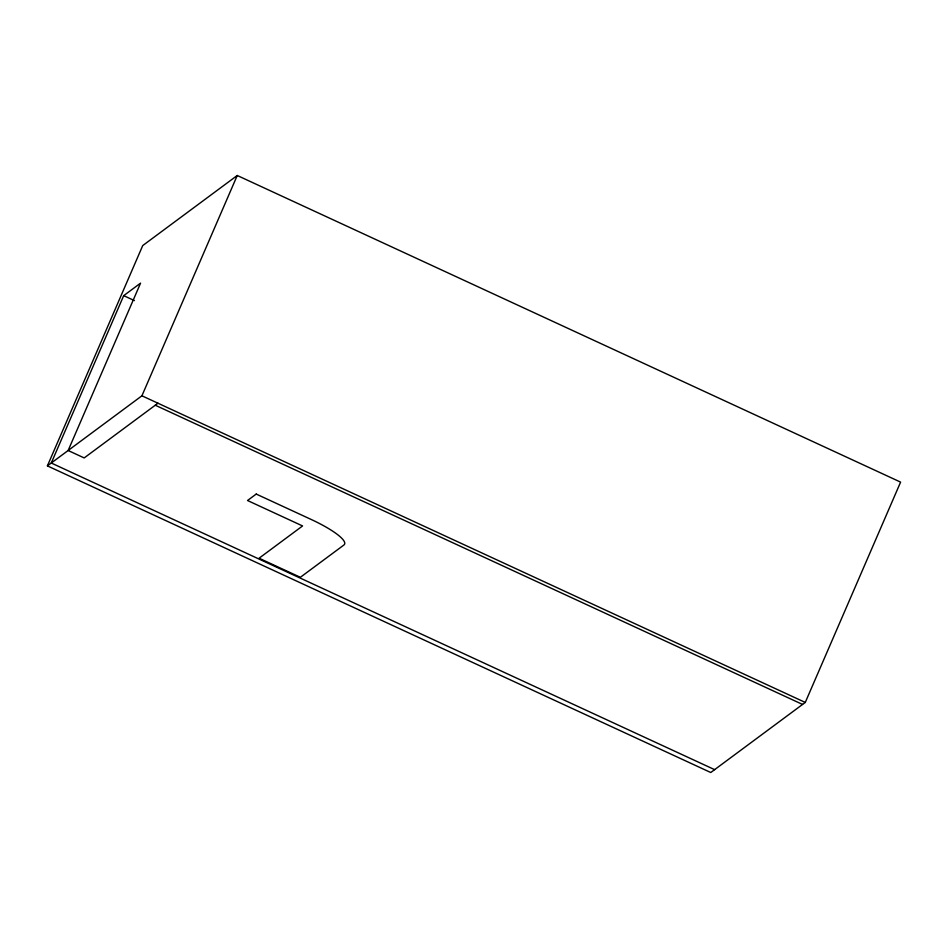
<?xml version="1.0" encoding="UTF-8"?>
<svg xmlns="http://www.w3.org/2000/svg" width="948" height="948" viewBox="0 0 948 948"><rect width="100%" height="100%" fill="white"/><g stroke="black" fill="none" stroke-linecap="round" stroke-linejoin="round"><path stroke-width="1.42" d="M47.4 465.883L142.733 245.568L237.249 175.487L900.6 482.117L805.267 702.432L710.751 772.513L47.4 465.883L141.916 395.802L237.249 175.487M157.972 403.22L84.194 457.931L68.138 450.513L140.565 283.132L123.702 295.646L51.275 463.015L714.626 769.646M123.702 295.646L134.403 300.587M141.916 395.802L805.267 702.432M155.271 405.223L802.553 704.435M256.221 494.062L247.523 500.508L302.578 525.95L259.077 558.218L300.362 577.296L343.863 545.041A45.788 9.444 23.4 0 0 311.276 519.504L256.221 494.062"/></g></svg>
